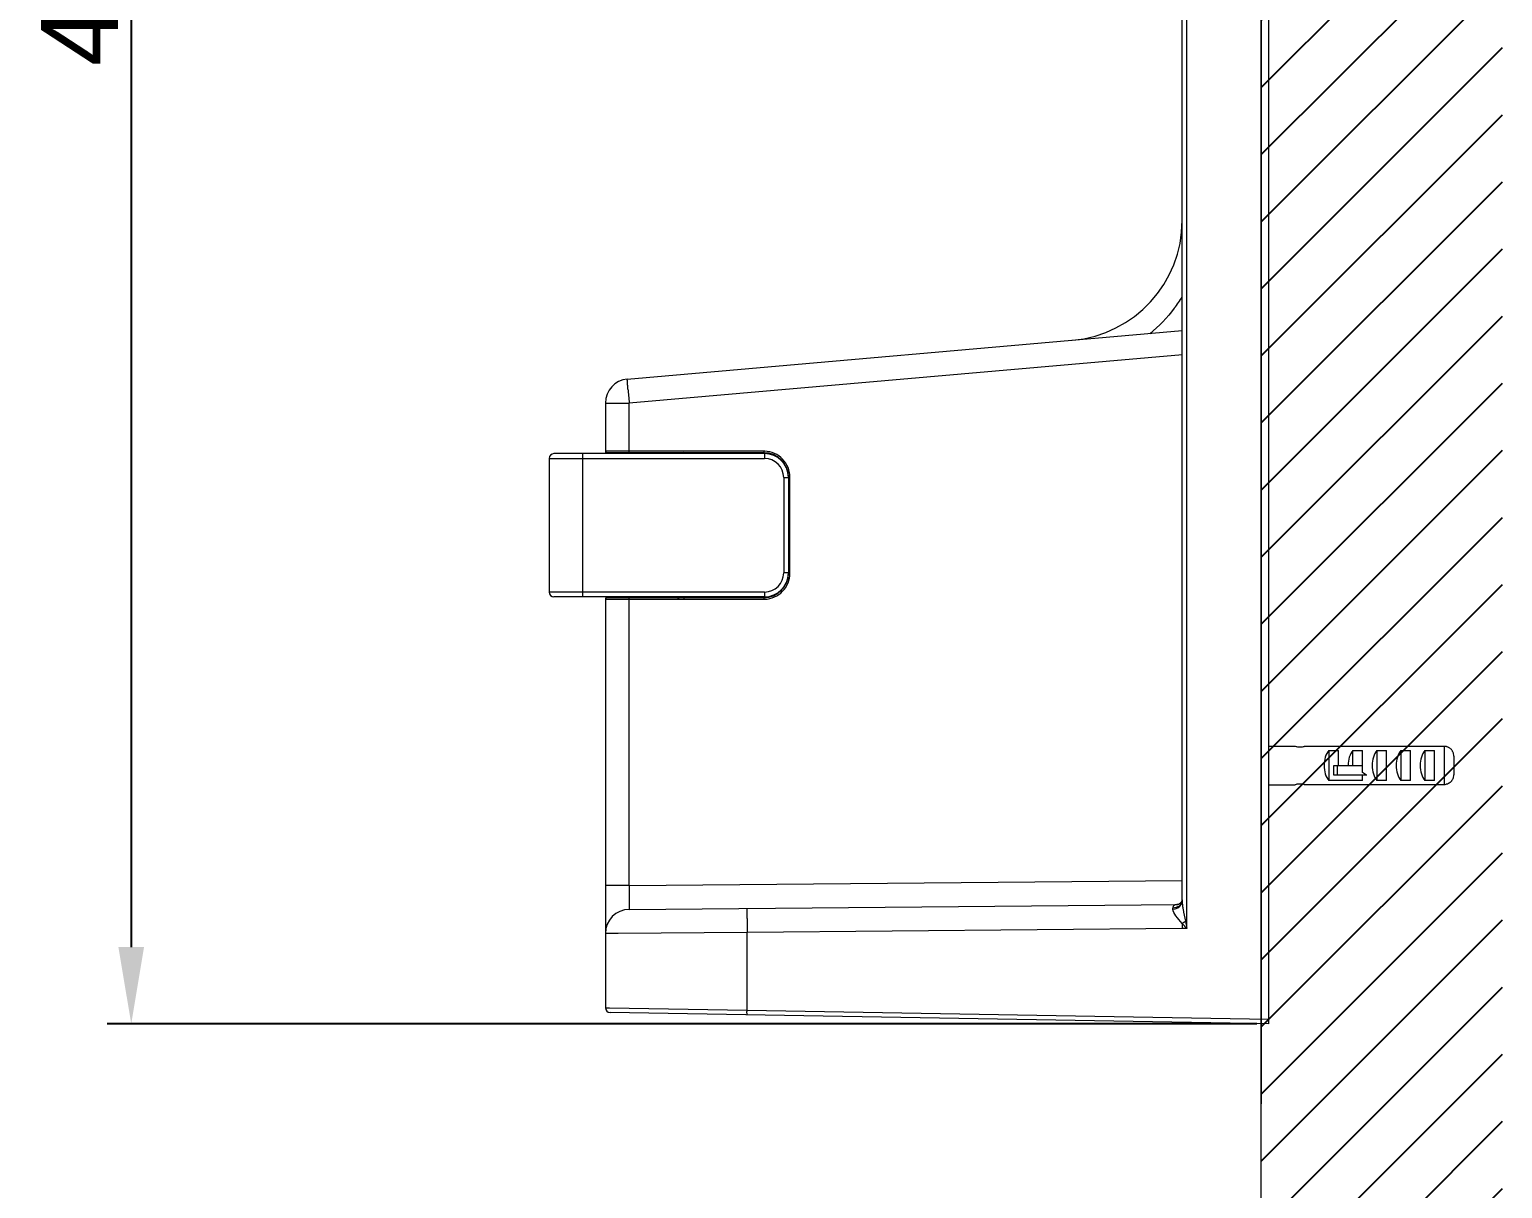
# Model space of a CAD drawing. Header units: millimetres. Extents: x 6110 to 6704, y -3675 to -2835.
# Drawn here: x 6533.4 to 6610, y -3477.2 to -3416.9 of the extents above; entities that cross this region are included whole.
import ezdxf

# ---------------------------------------------------------------- set-up
doc = ezdxf.new("R2010")
doc.units = ezdxf.units.MM
doc.header["$LTSCALE"] = 0.1
doc.layers.get('0').update_dxf_attribs({"lineweight": 13})
doc.layers.add('hatch', color=2, linetype='Continuous')
doc.styles.get("Standard").update_dxf_attribs({"font": 'arial.ttf'})
doc.dimstyles.new('ISO-25', dxfattribs={"dimtxt": 2.5, "dimasz": 2.5, "dimexe": 1.25, "dimexo": 0.625, "dimtad": 1, "dimlfac": 5, "dimtxsty": 'Standard', "dimcen": 2.5, "dimadec": 0, "dimazin": 0, "dimtfac": 1, "dimtmove": 0, "dimatfit": 3, "dimfxl": 0, "dimarcsym": 0})

# ---------------------------------------------------------------- blocks, each defined once
blk = doc.blocks.new('*D96')
at = {"color": 3, "lineweight": -2}
for p, q in [((6563.505, -3359.694), (6537.449, -3359.694)), ((6538.699, -3363.694), (6538.699, -3464.687)), ((6597.23, -3468.687), (6537.449, -3468.687))]:
    blk.add_line(p, q, dxfattribs=at)
at = {"color": 3}
for points in [[(6538.032, -3363.694), (6539.365, -3363.694), (6538.699, -3359.694)], [(6538.032, -3464.687), (6539.365, -3464.687), (6538.699, -3468.687)]]:
    blk.add_solid(points, dxfattribs=at)
at = {"layer": 'Defpoints', "color": 0}
for p in [(6564.13, -3359.694), (6538.699, -3468.687), (6597.855, -3468.687)]:
    blk.add_point(p, dxfattribs=at)
at = {"color": 3, "insert": (6536.03, -3414.19), "char_height": 4, "attachment_point": 5, "rotation": 90}
blk.add_mtext('436', dxfattribs=at)

msp = doc.modelspace()

# ---------------------------------------------------------------- hatches: boundary and pattern name
at = {"layer": 'hatch'}
h = msp.add_hatch(dxfattribs=at)
h.set_pattern_fill('ANSI31', color=256, scale=0.777568)
h.set_pattern_definition([(45, (5809.2703, -3576.218), (-1.7456907, 1.7456907), [])])
edge = h.paths.add_edge_path()
edge.add_spline(control_points=[(6597.4753, -3341.3519), (6597.5331, -3341.3659), (6597.6353, -3341.3823), (6597.7761, -3341.3823), (6597.8566, -3341.3722), (6597.8936, -3341.3655)], knot_values=[0, 0, 0, 0, 0.4237752, 0.7322165, 1, 1, 1, 1], degree=3, periodic=0)
edge.add_line((6597.5166, -3341.3576), (6597.9333, -3341.3576))
edge.add_arc((6597.7003, -3340.2901), 1.0927, 280.190547, 282.316356, ccw=False)
edge.add_spline(control_points=[(6597.8936, -3341.3655), (6597.8566, -3341.3722), (6597.7761, -3341.3823), (6597.6353, -3341.3823), (6597.5331, -3341.3659), (6597.4753, -3341.3519)], knot_values=[0, 0, 0, 0, 0.2677835, 0.5762248, 1, 1, 1, 1], degree=3, periodic=0)
edge.add_line((6597.4668, -3341.3969), (6597.4668, -3343.342))
edge.add_line((6597.4668, -3343.342), (6597.5166, -3343.342))
edge.add_spline(control_points=[(6597.8936, -3343.3341), (6597.8566, -3343.3274), (6597.7761, -3343.3174), (6597.6353, -3343.3174), (6597.5331, -3343.3338), (6597.4753, -3343.3478)], knot_values=[0, 0, 0, 0, 0.2677887, 0.5762346, 1, 1, 1, 1], degree=3, periodic=0)
edge.add_line((6600.0995, -3343.1305), (6600.2847, -3343.1305))
edge.add_ellipse((6599.6335, -3342.3498), major_axis=(0, -1), ratio=0.6666667, start_angle=218.682187, end_angle=321.317813, ccw=False)
edge.add_line((6598.6491, -3341.3576), (6597.5166, -3341.3576))
edge.add_spline(control_points=[(6597.4753, -3341.3519), (6597.5331, -3341.3659), (6597.6353, -3341.3823), (6597.7761, -3341.3823), (6597.8566, -3341.3722), (6597.8936, -3341.3655)], knot_values=[0, 0, 0, 0, 0.4237752, 0.7322165, 1, 1, 1, 1], degree=3, periodic=0)
edge.add_arc((6597.7003, -3340.2901), 1.0927, 280.190547, 282.316356)
edge.add_line((6597.9333, -3341.3576), (6605.717, -3341.3576))
edge.add_line((6605.717, -3341.3576), (6605.717, -3343.342))
edge.add_line((6605.717, -3343.342), (6597.5166, -3343.342))
edge.add_spline(control_points=[(6597.8936, -3343.3341), (6597.8566, -3343.3274), (6597.7761, -3343.3174), (6597.6353, -3343.3174), (6597.5331, -3343.3338), (6597.4753, -3343.3478)], knot_values=[0, 0, 0, 0, 0.2677887, 0.5762346, 1, 1, 1, 1], degree=3, periodic=0)
edge.add_line((6597.4753, -3343.3478), (6597.4668, -3343.3498))
edge.add_line((6597.4668, -3343.3498), (6597.4668, -3356.3501))
edge.add_line((6597.4668, -3356.3501), (6597.4753, -3356.3522))
edge.add_spline(control_points=[(6597.4753, -3356.3522), (6597.5331, -3356.3662), (6597.6353, -3356.3826), (6597.7761, -3356.3826), (6597.8566, -3356.3725), (6597.8936, -3356.3659)], knot_values=[0, 0, 0, 0, 0.4237752, 0.7322165, 1, 1, 1, 1], degree=3, periodic=0)
edge.add_line((6597.5166, -3356.358), (6597.9333, -3356.358))
edge.add_arc((6597.7003, -3355.2905), 1.0927, 280.190547, 282.316356, ccw=False)
edge.add_spline(control_points=[(6597.8936, -3356.3659), (6597.8566, -3356.3725), (6597.7761, -3356.3826), (6597.6353, -3356.3826), (6597.5331, -3356.3662), (6597.4753, -3356.3522)], knot_values=[0, 0, 0, 0, 0.2677835, 0.5762248, 1, 1, 1, 1], degree=3, periodic=0)
edge.add_line((6597.4668, -3356.3973), (6597.4668, -3358.3423))
edge.add_line((6597.4668, -3358.3423), (6597.5166, -3358.3423))
edge.add_spline(control_points=[(6597.8936, -3358.3344), (6597.8566, -3358.3278), (6597.7761, -3358.3177), (6597.6353, -3358.3177), (6597.5331, -3358.3341), (6597.4753, -3358.3481)], knot_values=[0, 0, 0, 0, 0.2677887, 0.5762346, 1, 1, 1, 1], degree=3, periodic=0)
edge.add_line((6599.0317, -3358.1308), (6599.2169, -3358.1308))
edge.add_ellipse((6599.6335, -3357.3501), major_axis=(0, -1), ratio=0.6666667, start_angle=218.682187, end_angle=321.317813, ccw=False)
edge.add_line((6598.6491, -3356.358), (6597.5166, -3356.358))
edge.add_spline(control_points=[(6597.4753, -3356.3522), (6597.5331, -3356.3662), (6597.6353, -3356.3826), (6597.7761, -3356.3826), (6597.8566, -3356.3725), (6597.8936, -3356.3659)], knot_values=[0, 0, 0, 0, 0.4237752, 0.7322165, 1, 1, 1, 1], degree=3, periodic=0)
edge.add_arc((6597.7003, -3355.2905), 1.0927, 280.190547, 282.316356)
edge.add_line((6597.9333, -3356.358), (6605.717, -3356.358))
edge.add_line((6605.717, -3356.358), (6605.717, -3358.3423))
edge.add_line((6605.717, -3358.3423), (6597.5166, -3358.3423))
edge.add_spline(control_points=[(6597.8936, -3358.3344), (6597.8566, -3358.3278), (6597.7761, -3358.3177), (6597.6353, -3358.3177), (6597.5331, -3358.3341), (6597.4753, -3358.3481)], knot_values=[0, 0, 0, 0, 0.2677887, 0.5762346, 1, 1, 1, 1], degree=3, periodic=0)
edge.add_line((6597.4753, -3358.3481), (6597.4668, -3358.3502))
edge.add_line((6597.4668, -3358.3502), (6597.4668, -3594.1641))
edge.add_line((6597.4668, -3594.1641), (6610.0143, -3594.1641))
edge.add_line((6610.0143, -3594.1641), (6610.0143, -3017.7979))
edge.add_line((6610.0143, -3017.7979), (6597.4668, -3017.7979))
edge.add_line((6597.4668, -3017.7979), (6597.4668, -3341.3498))
edge.add_line((6597.4668, -3341.3498), (6597.4753, -3341.3519))

# ---------------------------------------------------------------- linework, layer by layer
msp.add_line((6597.4668, -3594.1641), (6597.4668, -3017.1874))
at = {"color": 7, "linetype": 'Continuous'}
for p, q in [((6597.4737, -3472.8337), (6597.4737, -3360.8879)), ((6593.3554, -3462.3028), (6593.3554, -3382.113)), ((6593.6008, -3463.7112), (6593.6012, -3383.2374)), ((6597.8552, -3468.4366), (6597.8556, -3383.1632)), ((6564.4964, -3435.1379), (6593.3554, -3432.6131)), ((6593.3663, -3433.8659), (6564.5945, -3436.3831)), ((6563.3554, -3436.3831), (6564.5945, -3436.3831)), ((6563.3554, -3436.3831), (6563.3554, -3438.9127)), ((6564.5946, -3438.9252), (6564.5945, -3436.3831)), ((6564.5945, -3438.8877), (6563.3554, -3438.8877)), ((6563.3621, -3438.9127), (6563.3554, -3438.9127)), ((6571.6054, -3438.9627), (6563.4054, -3438.9627)), ((6563.9804, -3438.9627), (6563.9804, -3439.0127)), ((6564.3554, -3438.9627), (6564.3554, -3439.0127)), ((6571.6045, -3438.8875), (6564.5945, -3438.8875)), ((6569.5054, -3439.0127), (6569.5054, -3438.9627)), ((6571.6054, -3438.9627), (6571.6054, -3439.0127)), ((6560.4304, -3439.2627), (6571.6304, -3439.2627)), ((6560.4304, -3439.2627), (6560.4304, -3446.2127)), ((6571.6304, -3439.0127), (6560.6804, -3439.0127)), ((6562.1804, -3446.4627), (6562.1804, -3439.0127)), ((6571.6304, -3439.0127), (6571.6304, -3439.2627)), ((6572.6304, -3440.2627), (6572.8804, -3440.2627)), ((6572.6304, -3440.2627), (6572.6304, -3445.2127)), ((6572.8804, -3440.2377), (6572.9552, -3440.2377)), ((6572.8804, -3440.2377), (6572.8804, -3445.2377)), ((6572.9552, -3445.2361), (6572.9552, -3440.2399)), ((6572.8804, -3445.2127), (6572.6304, -3445.2127)), ((6572.9552, -3445.2377), (6572.8804, -3445.2377)), ((6571.6304, -3446.2127), (6560.4304, -3446.2127)), ((6571.6304, -3446.4627), (6560.6804, -3446.4627)), ((6563.3554, -3446.5627), (6563.3621, -3446.5627)), ((6563.3554, -3446.5627), (6563.3554, -3467.8388)), ((6563.3554, -3446.5877), (6564.5945, -3446.5877)), ((6571.6054, -3446.5127), (6563.4054, -3446.5127)), ((6563.9804, -3446.4627), (6563.9804, -3446.5127)), ((6564.3554, -3446.4627), (6564.3554, -3446.5127)), ((6564.5945, -3446.5879), (6571.6039, -3446.5879)), ((6564.5945, -3461.477), (6564.5945, -3446.5879)), ((6569.5054, -3446.5127), (6569.5054, -3446.4627)), ((6571.6051, -3446.5223), (6571.6047, -3446.5877)), ((6571.6054, -3446.5127), (6571.6051, -3446.5223)), ((6571.6054, -3446.4627), (6571.6054, -3446.5127)), ((6571.6304, -3446.2127), (6571.6304, -3446.4627)), ((6597.8552, -3454.2377), (6599.2304, -3454.2377)), ((6599.2304, -3454.2377), (6599.2751, -3454.248)), ((6606.9804, -3454.2456), (6599.6969, -3454.2456)), ((6606.9804, -3454.2456), (6606.9804, -3456.2299)), ((6600.9804, -3454.4571), (6601.4804, -3454.4571)), ((6600.9804, -3454.4571), (6600.9804, -3456.0183)), ((6601.4804, -3455.2377), (6601.4804, -3454.4571)), ((6602.2304, -3454.4571), (6602.7304, -3454.4571)), ((6602.2304, -3455.2377), (6602.2304, -3454.4571)), ((6602.7304, -3455.602), (6602.7304, -3454.4571)), ((6603.4804, -3454.4571), (6603.9804, -3454.4571)), ((6603.4804, -3454.4571), (6603.4804, -3456.0183)), ((6603.9804, -3456.0183), (6603.9804, -3454.4571)), ((6604.7304, -3454.4571), (6605.2304, -3454.4571)), ((6604.7304, -3454.4571), (6604.7304, -3456.0183)), ((6605.2304, -3456.0183), (6605.2304, -3454.4571)), ((6605.9804, -3454.4571), (6606.4804, -3454.4571)), ((6605.9804, -3454.4571), (6605.9804, -3456.0183)), ((6606.4804, -3456.0183), (6606.4804, -3454.4571)), ((6607.4804, -3454.7536), (6607.4804, -3455.7218)), ((6601.2322, -3455.2377), (6602.7304, -3455.2377)), ((6601.2322, -3455.7377), (6601.2322, -3455.2377)), ((6602.9537, -3455.7377), (6601.2322, -3455.7377)), ((6601.4193, -3455.2377), (6601.4193, -3455.7377)), ((6602.7304, -3456.0183), (6602.7304, -3455.7377)), ((6597.8552, -3456.2377), (6599.2304, -3456.2377)), ((6599.2751, -3456.2275), (6599.2304, -3456.2377)), ((6599.6969, -3456.2299), (6606.9804, -3456.2299)), ((6602.7304, -3456.0183), (6600.9804, -3456.0183)), ((6603.9804, -3456.0183), (6603.4804, -3456.0183)), ((6605.2304, -3456.0183), (6604.7304, -3456.0183)), ((6606.4804, -3456.0183), (6605.9804, -3456.0183)), ((6564.5945, -3461.477), (6563.3554, -3461.477)), ((6564.5945, -3461.477), (6593.3663, -3461.2259)), ((6564.5945, -3462.7269), (6593.1303, -3462.4779)), ((6592.8639, -3462.7106), (6592.8635, -3462.6593)), ((6593.1657, -3462.4654), (6593.1427, -3462.4735)), ((6593.2647, -3462.4001), (6593.1657, -3462.4654)), ((6593.601, -3463.7111), (6593.3535, -3463.4515)), ((6563.9138, -3463.9727), (6563.3554, -3463.9769)), ((6564.0235, -3463.9719), (6563.9138, -3463.9727)), ((6570.7245, -3463.9229), (6564.0235, -3463.9719)), ((6593.3554, -3463.7254), (6570.7245, -3463.9229)), ((6570.7245, -3467.963), (6570.7245, -3463.9229)), ((6563.3554, -3467.8388), (6563.5787, -3467.8425)), ((6563.5787, -3467.8425), (6570.7245, -3467.963)), ((6570.7245, -3467.963), (6597.8552, -3468.4366)), ((6597.8554, -3468.6866), (6563.601, -3468.0887)), ((6597.8554, -3468.6866), (6597.8554, -3468.4487))]:
    msp.add_line(p, q, dxfattribs=at)
for points in [[(6564.5951, -3438.9627), (6564.5948, -3438.9527), (6564.5946, -3438.9252)], [(6571.6047, -3438.8875), (6571.6048, -3438.9235), (6571.605, -3438.9518), (6571.6054, -3438.9627)], [(6564.5945, -3446.5877), (6564.5946, -3446.5502), (6564.5948, -3446.5228), (6564.5951, -3446.5127)], [(6593.1427, -3462.4735), (6593.1212, -3462.4782), (6593.1302, -3462.4779)], [(6593.3554, -3462.2299), (6593.3553, -3462.2311), (6593.3382, -3462.2939), (6593.2647, -3462.4001)]]:
    msp.add_lwpolyline(points, dxfattribs=at)
for centre, radius, start, end in [((6587.1054, -3426.886), 6.25, 275, 0), ((6587.0109, -3426.9853), 7.4249, 323.031583, 328.74942), ((6564.6054, -3436.3831), 1.25, 95, 180), ((6663.7466, -3427.5893), 99.5411, 184.645665, 184.84609), ((6700.9457, -3424.4502), 136.8724, 184.83996, 185.001561), ((6563.4304, -3438.8877), 0.075, 180, 270), ((6563.4054, -3438.9127), 0.05, 180, 270), ((6567.1054, -3440.2377), 1.275, 75.379391, 90), ((6567.1079, -3440.2294), 1.3161, 68.72273, 75.964705), ((6571.601, -3440.2528), 1.3653, 87.98159, 89.855932), ((6571.6054, -3440.2377), 1.275, 0, 90), ((6560.6804, -3439.2627), 0.25, 90, 180), ((6569.0054, -3439.0877), 0.125, 40.004779, 60.007685), ((6571.6304, -3440.2627), 1.25, 1.139363, 90), ((6571.6304, -3440.2627), 1, 0, 90), ((6571.6054, -3445.2377), 1.275, 270, 0), ((6571.6304, -3445.2127), 1, 270, 360), ((6571.6304, -3445.2127), 1.25, 270, 358.860637), ((6560.6804, -3446.2127), 0.25, 180, 270), ((6563.4304, -3446.5877), 0.075, 90, 180), ((6563.4054, -3446.5627), 0.05, 90, 180), ((6567.1054, -3445.2377), 1.275, 270, 284.623738), ((6567.108, -3445.2459), 1.3161, 284.012288, 291.267877), ((6569.0054, -3446.3877), 0.125, 300, 319.995221), ((6571.6001, -3445.2158), 1.3721, 270.157916, 272.0462), ((6606.9802, -3454.7433), 0.4978, 77.068122, 89.985049), ((6606.9807, -3454.7399), 0.4943, 71.782139, 77.035152), ((6606.9791, -3454.7448), 0.4994, 64.130326, 71.777925), ((6606.9787, -3454.7455), 0.5003, 57.750137, 64.128091), ((6606.9809, -3454.7421), 0.4962, 51.262442, 57.752468), ((6606.98, -3454.7429), 0.4975, 44.374339, 51.235995), ((6606.9746, -3454.7482), 0.5049, 38.328094, 44.377673), ((6606.9729, -3454.7496), 0.5072, 30.632657, 38.32656), ((6606.9762, -3454.7475), 0.5032, 25.51755, 30.631018), ((6606.9718, -3454.7493), 0.508, 16.792183, 25.484805), ((6606.9644, -3454.7517), 0.5158, 12.62674, 16.803378), ((6606.9542, -3454.7536), 0.5261, 0.002716, 12.592802), ((6606.9549, -3455.7218), 0.5254, 347.288776, 359.996715), ((6606.9801, -3455.7316), 0.4983, 270.034736, 282.883877), ((6606.9774, -3455.7292), 0.5016, 308.676738, 314.061023), ((6606.9773, -3455.7291), 0.5018, 314.059779, 321.571529), ((6606.9768, -3455.7289), 0.5023, 321.586744, 327.218954), ((6606.9743, -3455.7273), 0.5052, 327.218345, 334.461133), ((6606.9691, -3455.7251), 0.5109, 334.490177, 343.756431), ((6606.9644, -3455.7236), 0.5158, 343.748225, 347.253106), ((6564.6054, -3463.9769), 1.25, 156.297078, 180.018371), ((6564.6061, -3463.9755), 1.25, 90.533157, 180.078764), ((6620.8955, -3463.3707), 50.1736, 179.805895, 180.191083), ((6592.0719, -3461.346), 2.4648, 301.329556, 305.931107), ((6625.2471, -3463.3419), 31.8938, 180.196927, 180.682364), ((6638.9669, -3463.3233), 68.245, 180.180203, 180.503363), ((6563.6056, -3467.8416), 0.25, 179.349276, 268.930544)]:
    msp.add_arc(centre, radius, start, end, dxfattribs=at)
for centre, end_param in [((6601.397, -3455.2377), 2.4664611), ((6602.647, -3455.2377), 1.5707963), ((6603.897, -3455.2377), 2.4664611), ((6605.147, -3455.2377), 2.4664611), ((6606.397, -3455.2377), 2.4664611)]:
    msp.add_ellipse(centre, major_axis=(0, 1), ratio=0.6666667, start_param=0.6751315, end_param=end_param, dxfattribs=at)
for points in [[(6592.9432, -3431.4505), (6592.5748, -3431.94), (6592.1441, -3432.3888), (6591.6673, -3432.7735)], [(6602.9537, -3455.7377), (6602.8738, -3455.703), (6602.7966, -3455.6586), (6602.7304, -3455.602)], [(6607.2908, -3456.1208), (6607.2331, -3456.167), (6607.1632, -3456.2008), (6607.0912, -3456.2173)], [(6593.19, -3462.5493), (6593.0991, -3462.6194), (6592.9784, -3462.6577), (6592.8635, -3462.6593)], [(6592.8639, -3462.7106), (6593.0359, -3462.7083), (6593.2368, -3462.6144), (6593.3159, -3462.4616)], [(6593.3191, -3462.3912), (6593.2901, -3462.4528), (6593.2439, -3462.5077), (6593.19, -3462.5493)], [(6593.3159, -3462.4616), (6593.341, -3462.4132), (6593.3554, -3462.3574), (6593.3554, -3462.3028)], [(6593.3554, -3462.231), (6593.3554, -3462.2858), (6593.3424, -3462.3417), (6593.3191, -3462.3912)], [(6593.3554, -3462.3028), (6593.3554, -3462.3776), (6593.3618, -3462.4524), (6593.3706, -3462.5268)], [(6593.5183, -3463.3419), (6593.5443, -3463.4653), (6593.5723, -3463.5883), (6593.601, -3463.7112)], [(6593.6008, -3463.7112), (6593.5196, -3463.7199), (6593.4372, -3463.7286), (6593.3561, -3463.7194)]]:
    msp.add_open_spline(points, degree=3, dxfattribs=at)
for points, knots in [([(6564.5325, -3435.6515), (6564.5267, -3435.5799), (6564.521, -3435.4582), (6564.4953, -3435.2853), (6564.5131, -3435.2097), (6564.4849, -3435.1389), (6564.4964, -3435.1379)], [0, 0, 0, 0, 0.4186392, 0.7353957, 0.9327764, 1, 1, 1, 1]), ([(6572.9552, -3440.2399), (6572.954, -3439.902), (6572.6807, -3439.1987), (6571.9868, -3438.9002), (6571.6491, -3438.8883)], [0, 0, 0, 0, 0.4999998, 1, 1, 1, 1]), ([(6571.6491, -3446.5871), (6571.9867, -3446.575), (6572.6804, -3446.277), (6572.9541, -3445.574), (6572.9552, -3445.2361)], [0, 0, 0, 0, 0.500011, 1, 1, 1, 1]), ([(6599.2751, -3454.248), (6599.2844, -3454.2499), (6599.331, -3454.2588), (6599.3781, -3454.2648), (6599.4159, -3454.2673)], [0, 0, 0, 0, 0.2008398, 1, 1, 1, 1]), ([(6599.4159, -3454.2673), (6599.4577, -3454.2701), (6599.5131, -3454.2701), (6599.5682, -3454.2656), (6599.5815, -3454.2642)], [0, 0, 0, 0, 0.7584584, 1, 1, 1, 1]), ([(6599.5815, -3454.2642), (6599.5931, -3454.263), (6599.6318, -3454.2583), (6599.6702, -3454.2514), (6599.6969, -3454.2456)], [0, 0, 0, 0, 0.2989159, 1, 1, 1, 1]), ([(6599.4159, -3456.2081), (6599.4021, -3456.209), (6599.3548, -3456.2132), (6599.308, -3456.2208), (6599.2751, -3456.2275)], [0, 0, 0, 0, 0.291736, 1, 1, 1, 1]), ([(6599.5815, -3456.2112), (6599.5682, -3456.2099), (6599.5131, -3456.2055), (6599.4577, -3456.2054), (6599.4159, -3456.2081)], [0, 0, 0, 0, 0.2415296, 1, 1, 1, 1]), ([(6599.6969, -3456.2299), (6599.6895, -3456.2283), (6599.6513, -3456.2203), (6599.6127, -3456.2144), (6599.5815, -3456.2112)], [0, 0, 0, 0, 0.1948925, 1, 1, 1, 1]), ([(6564.5945, -3461.477), (6564.5931, -3461.6364), (6564.592, -3461.9298), (6564.5876, -3462.2798), (6564.5926, -3462.4994), (6564.585, -3462.6232), (6564.6015, -3462.6752), (6564.5862, -3462.727), (6564.5945, -3462.7269)], [0, 0, 0, 0, 0.3825901, 0.7070941, 0.8309424, 0.9229342, 0.9802204, 1, 1, 1, 1]), ([(6570.7222, -3463.2007), (6570.7225, -3463.1272), (6570.7267, -3463.0025), (6570.7184, -3462.8241), (6570.7409, -3462.7477), (6570.7235, -3462.6734), (6570.7354, -3462.6733)], [0, 0, 0, 0, 0.4177563, 0.7344538, 0.9321438, 1, 1, 1, 1]), ([(6593.1301, -3462.4779), (6593.0622, -3462.4785), (6592.9243, -3462.4762), (6592.8631, -3462.6075), (6592.8635, -3462.6593)], [0, 0, 0, 0, 0.5670416, 1, 1, 1, 1]), ([(6593.3535, -3463.4515), (6593.2395, -3463.3237), (6593.0561, -3463.1027), (6592.8648, -3462.8376), (6592.864, -3462.7106)], [0, 0, 0, 0, 0.5742118, 1, 1, 1, 1]), ([(6593.3706, -3462.5268), (6593.3781, -3462.5908), (6593.4186, -3462.8641), (6593.4743, -3463.1347), (6593.5183, -3463.3419)], [0, 0, 0, 0, 0.2333401, 1, 1, 1, 1]), ([(6570.7245, -3468.2131), (6570.7181, -3468.213), (6570.73, -3468.174), (6570.7128, -3468.1102), (6570.7235, -3468.022), (6570.7245, -3467.963)], [0, 0, 0, 0, 0.0764866, 0.2926265, 1, 1, 1, 1])]:
    msp.add_open_spline(points, degree=3, knots=knots, dxfattribs=at)

# ---------------------------------------------------------------- dimensions: what is measured, and where the dimension line sits
dim = msp.add_linear_dim(base=(6538.6988, -3468.6866), p1=(6564.1301, -3359.6939), p2=(6597.8554, -3468.6866), angle=90, dimstyle='ISO-25', override={"dimtxt": 4, "dimasz": 4, "dimdec": 0, "dimlfac": 4, "dimclrd": 3, "dimclre": 3, "dimclrt": 3, "dimadec": 1, "dimtdec": 0, "dimfxl": 1.25, "dimtfill": 1})
dim.commit()
dim.dimension.update_dxf_attribs({"geometry": '*D96', "text_midpoint": (6536.0302, -3414.1903)})

doc.saveas('drawing.dxf')
